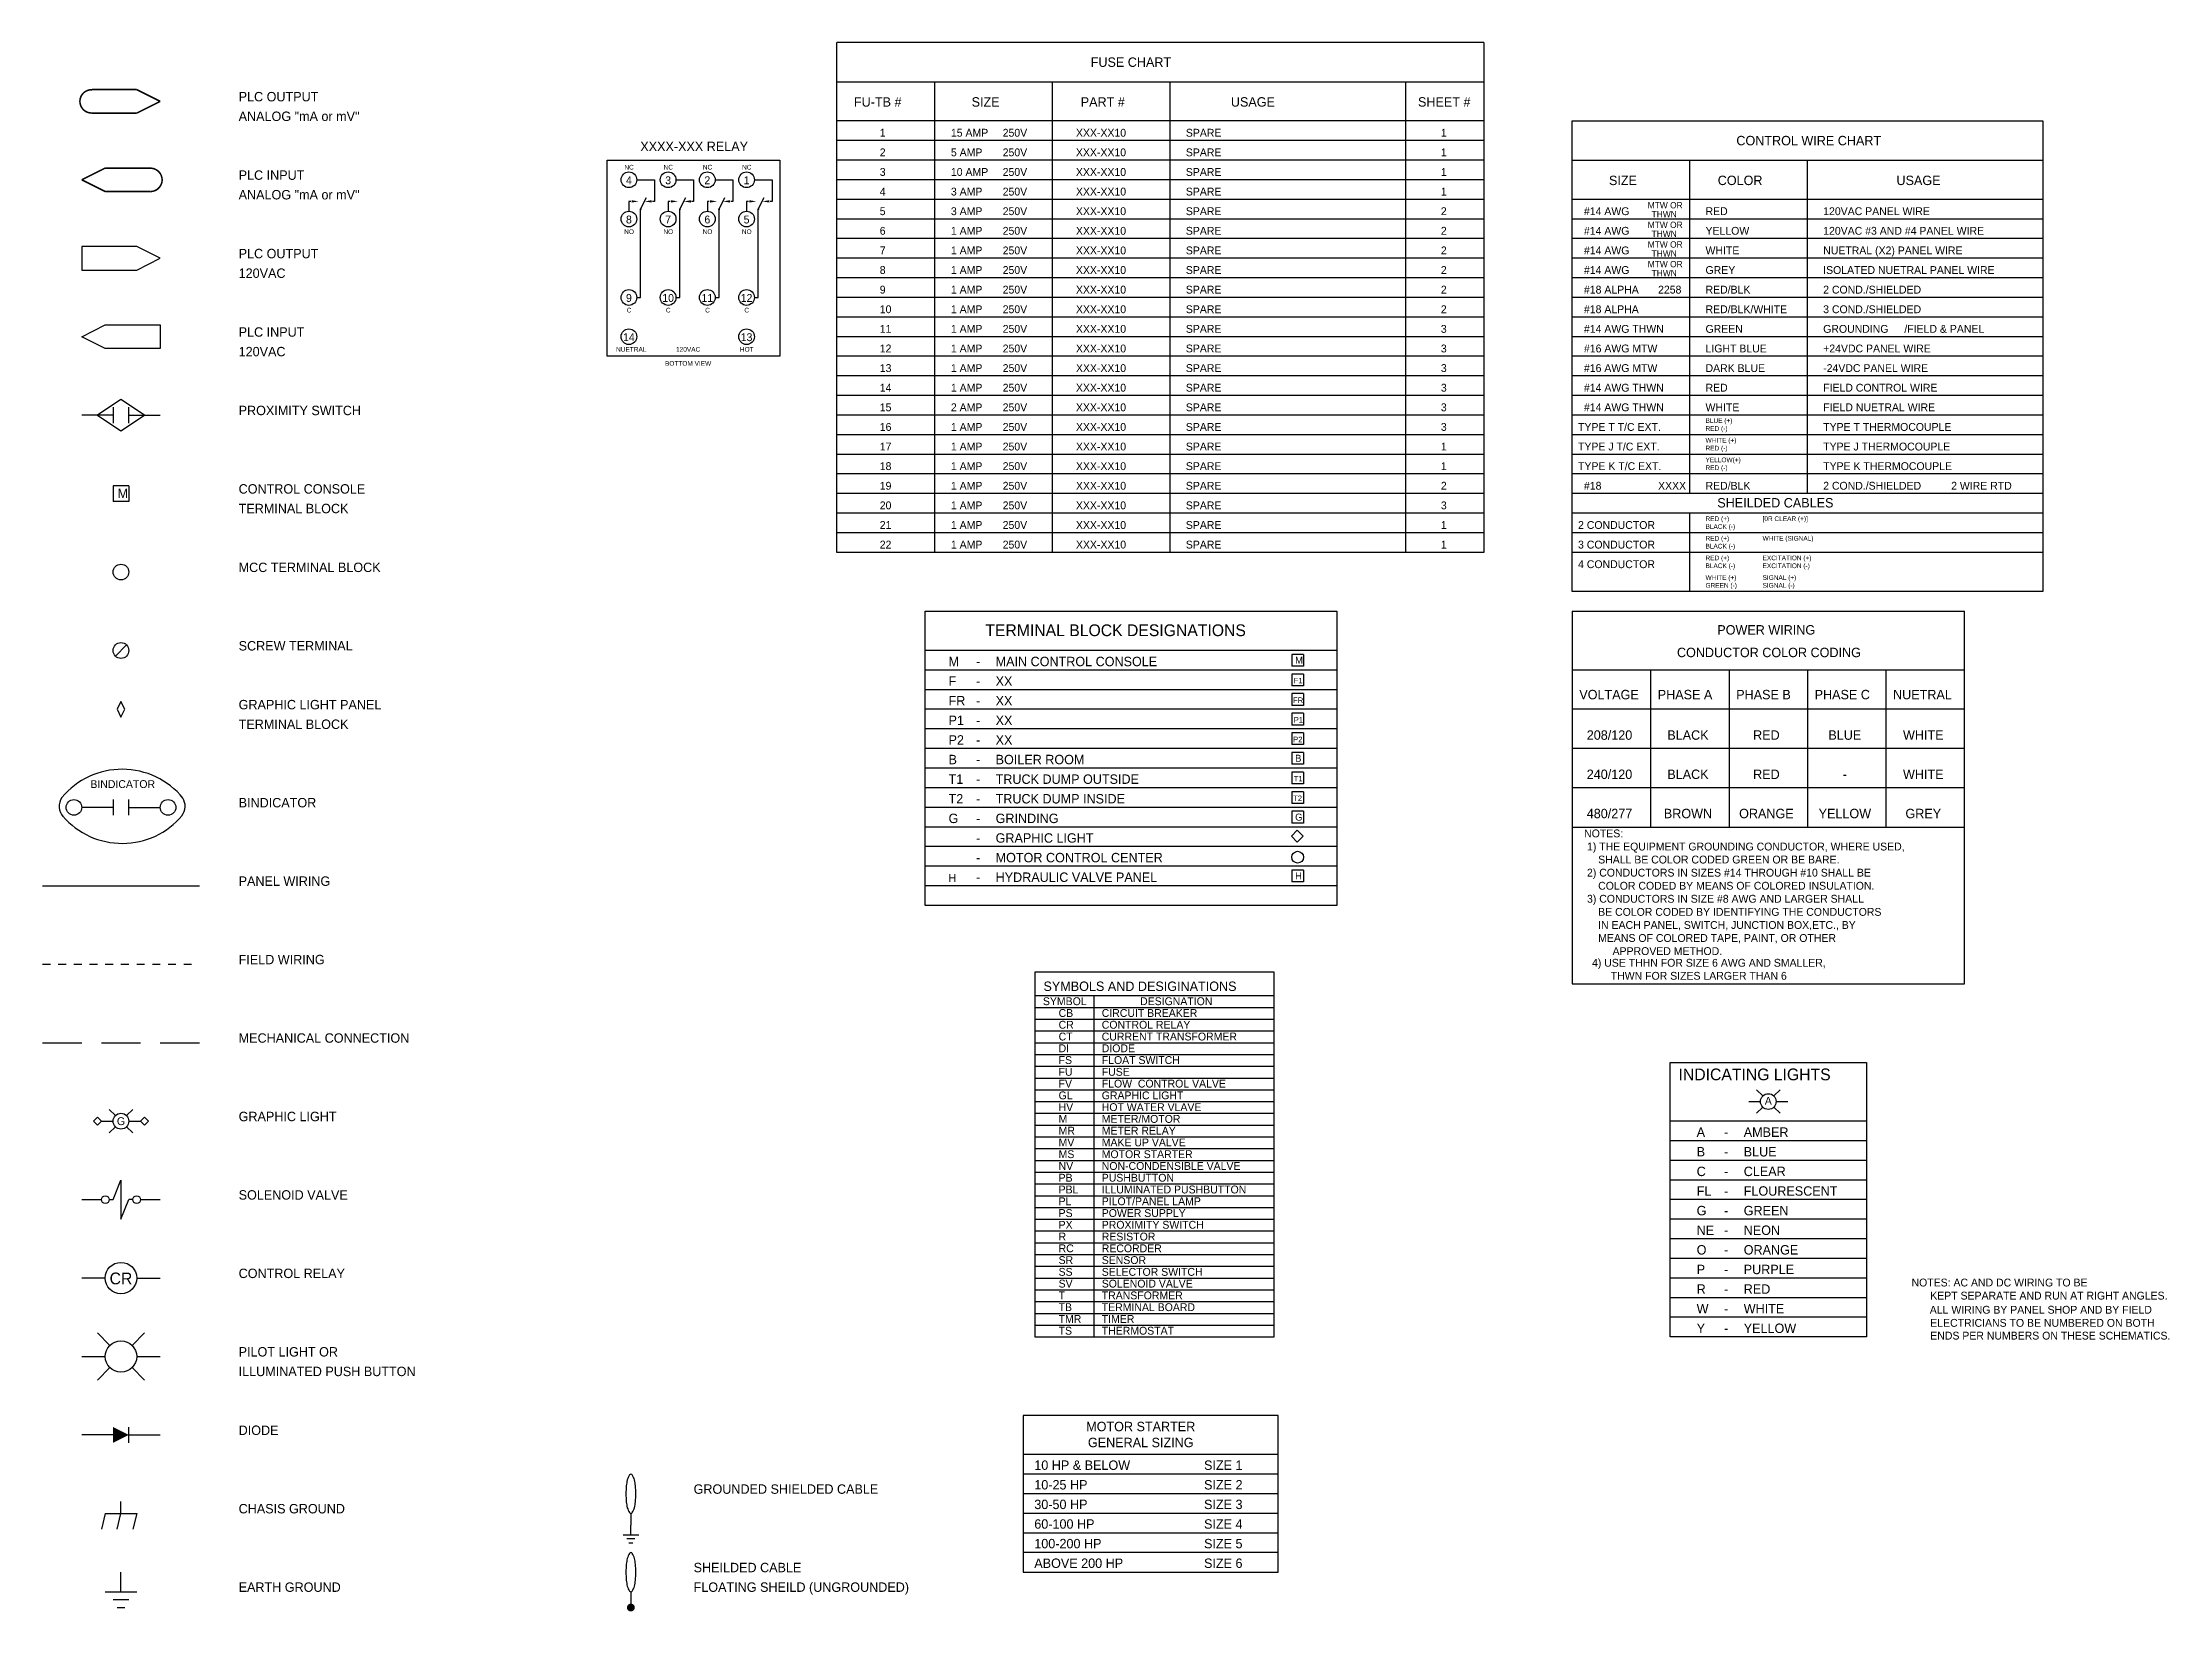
# Model space of a CAD drawing. Extents: x 3.5 to 30.6, y 0.5 to 20.5.
import ezdxf
from ezdxf.enums import TextEntityAlignment as Align

# ---------------------------------------------------------------- set-up
doc = ezdxf.new("R2010")
doc.units = 0
doc.header["$MEASUREMENT"] = 0
doc.linetypes.add('DASHED', pattern=[0.75, 0.5, -0.25])
doc.linetypes.add('FIELD', pattern=[0.4, 0.05, -0.05, 0.05, -0.05, 0.05, -0.05, 0.05, -0.05])
doc.layers.get('0').update_dxf_attribs({"color": 2, "linetype": 'CONTINUOUS'})
for name, color, linetype in [('1', 5, 'CONTINUOUS'), ('FIELD', 1, 'FIELD'), ('MECH', 1, 'DASHED'), ('RED', 1, 'CONTINUOUS'), ('TEXT', 7, 'CONTINUOUS'), ('TIE', 7, 'CONTINUOUS'), ('WIRE', 4, 'CONTINUOUS')]:
    doc.layers.add(name, color=color, linetype=linetype)

# ---------------------------------------------------------------- blocks, each defined once
blk = doc.blocks.new('TIE')
at = {"layer": 'TIE', "const_width": 0.05}
for points in [[(0.025, 0, 1), (-0.025, 0, 1)], [(-0.025, 0, 1), (0.025, 0, 1)]]:
    blk.add_lwpolyline(points, format="xyb", dxfattribs=at)
blk = doc.blocks.new('TBD', base_point=(4.25, 8.05))
at = {"layer": 'TEXT'}
for p, q in [((4.25, 8.15), (4.15, 8.05)), ((4.15, 8.05), (4.25, 7.95)), ((4.35, 8.05), (4.25, 8.15)), ((4.25, 7.95), (4.35, 8.05))]:
    blk.add_line(p, q, dxfattribs=at)

msp = doc.modelspace()

# ---------------------------------------------------------------- linework, layer by layer
at = {"color": 2}
for p, q in [((4.4, 15.75), (4, 15.75)), ((4.6, 15.75), (5, 15.75)), ((4.4, 10.75), (4, 10.75)), ((4.6, 10.75), (5, 10.75)), ((25.25, 7), (25.4, 7)), ((25.6, 7), (25.75, 7)), ((4, 5.75), (4.25, 5.75)), ((4.75, 5.75), (5, 5.75)), ((4.3, 4.75), (4, 4.75)), ((4.7, 4.75), (5, 4.75)), ((4, 3.75), (4.3, 3.75)), ((4.7, 3.75), (5, 3.75))]:
    msp.add_line(p, q, dxfattribs=at)
for p, q in [((4.25, 6.75), (4.4, 6.75)), ((4.6, 6.75), (4.75, 6.75))]:
    msp.add_line(p, q)
at = {"color": 3}
for p, q in [((4.5, 1.75), (4.5, 1.9)), ((11, 1.475), (11, 1.6)), ((4.5, 0.75), (4.5, 1))]:
    msp.add_line(p, q, dxfattribs=at)
at = {"color": 2}
msp.add_lwpolyline([(10.7, 19), (12.9, 19), (12.9, 16.5), (10.7, 16.5)], close=True, dxfattribs=at)
at = {"layer": '1', "color": 5}
for p, q in [((4.7, 17.9), (4, 17.9)), ((4, 17.9), (4, 17.6)), ((5, 17.75), (4.7, 17.9)), ((4.7, 17.6), (5, 17.75)), ((4, 17.6), (4.7, 17.6)), ((4.4, 15.85), (4.4, 15.65)), ((4.6, 15.65), (4.6, 15.85)), ((4.571, 12.821), (4.429, 12.679)), ((4.4, 10.85), (4.4, 10.65)), ((4.6, 10.65), (4.6, 10.85)), ((25.35, 7.15), (25.429, 7.071)), ((25.65, 7.15), (25.571, 7.071)), ((25.35, 6.85), (25.429, 6.929)), ((25.65, 6.85), (25.571, 6.929)), ((4.4, 5.75), (4.5, 6)), ((4.5, 6), (4.5, 5.5)), ((4.35, 5.75), (4.4, 5.75)), ((4.5, 5.5), (4.6, 5.75)), ((4.65, 5.75), (4.6, 5.75)), ((4.2, 4.05), (4.359, 3.891)), ((4.8, 4.05), (4.641, 3.891)), ((4.2, 3.45), (4.359, 3.609)), ((4.8, 3.45), (4.641, 3.609)), ((4.6, 2.65), (4.6, 2.85))]:
    msp.add_line(p, q, dxfattribs=at)
at = {"layer": '1'}
for p, q in [((4, 16.75), (4.3, 16.9)), ((4.3, 16.9), (5, 16.9)), ((5, 16.9), (5, 16.6)), ((4.3, 16.6), (4, 16.75)), ((5, 16.6), (4.3, 16.6)), ((4.5, 15.95), (4.2, 15.75)), ((4.2, 15.75), (4.5, 15.55)), ((4.8, 15.75), (4.5, 15.95)), ((4.5, 15.55), (4.8, 15.75)), ((4.6, 14.85), (4.4, 14.85)), ((4.4, 14.85), (4.4, 14.65)), ((4.6, 14.65), (4.4, 14.65)), ((4.6, 14.85), (4.6, 14.65)), ((19.575, 12.7), (19.425, 12.7)), ((19.425, 12.7), (19.425, 12.55)), ((19.575, 12.55), (19.425, 12.55)), ((19.575, 12.7), (19.575, 12.55)), ((19.425, 12.45), (19.425, 12.3)), ((19.575, 12.45), (19.425, 12.45)), ((19.575, 12.3), (19.425, 12.3)), ((19.575, 12.45), (19.575, 12.3)), ((19.425, 12.2), (19.425, 12.05)), ((19.575, 12.2), (19.425, 12.2)), ((19.575, 12.05), (19.425, 12.05)), ((19.425, 11.95), (19.425, 11.8)), ((19.575, 11.95), (19.425, 11.95)), ((19.575, 12.2), (19.575, 12.05)), ((19.575, 11.95), (19.575, 11.8)), ((19.575, 11.8), (19.425, 11.8)), ((19.425, 11.7), (19.425, 11.55)), ((19.575, 11.7), (19.425, 11.7)), ((19.575, 11.7), (19.575, 11.55)), ((19.575, 11.55), (19.425, 11.55)), ((19.425, 11.45), (19.425, 11.3)), ((19.575, 11.45), (19.425, 11.45)), ((19.575, 11.45), (19.575, 11.3)), ((19.575, 11.3), (19.425, 11.3)), ((19.425, 11.2), (19.425, 11.05)), ((19.575, 11.2), (19.425, 11.2)), ((19.575, 11.2), (19.575, 11.05)), ((19.575, 11.05), (19.425, 11.05)), ((19.425, 10.95), (19.425, 10.8)), ((19.575, 10.95), (19.425, 10.95)), ((19.575, 10.95), (19.575, 10.8)), ((19.575, 10.8), (19.425, 10.8)), ((19.425, 10.7), (19.425, 10.55)), ((19.575, 10.7), (19.425, 10.7)), ((19.575, 10.7), (19.575, 10.55)), ((19.575, 10.55), (19.425, 10.55)), ((19.425, 9.95), (19.425, 9.8)), ((19.575, 9.95), (19.425, 9.95)), ((19.575, 9.8), (19.425, 9.8)), ((19.575, 9.95), (19.575, 9.8)), ((3.5, 9.75), (5.5, 9.75)), ((4.35, 6.9), (4.429, 6.821)), ((4.65, 6.9), (4.571, 6.821)), ((4.35, 6.6), (4.429, 6.679)), ((4.65, 6.6), (4.571, 6.679)), ((11, 1.75), (11, 1.6)), ((11, 0.75), (11, 0.6))]:
    msp.add_line(p, q, dxfattribs=at)
at = {"layer": '1', "color": 2}
for p, q in [((4.4, 2.75), (4, 2.75)), ((4.6, 2.75), (5, 2.75))]:
    msp.add_line(p, q, dxfattribs=at)
at = {"layer": '1', "color": 3}
for p, q in [((4.3, 1.75), (4.25, 1.55)), ((4.3, 1.75), (4.7, 1.75)), ((4.45, 1.55), (4.5, 1.75)), ((4.7, 1.75), (4.65, 1.55)), ((10.9, 1.475), (11.1, 1.475)), ((11.05, 1.425), (10.95, 1.425)), ((10.975, 1.375), (11.025, 1.375)), ((4.3, 0.75), (4.7, 0.75)), ((4.6, 0.65), (4.4, 0.65)), ((4.45, 0.55), (4.55, 0.55))]:
    msp.add_line(p, q, dxfattribs=at)
at = {"layer": '1', "const_width": 0.02}
for points in [[(4.13, 19.898, 1.030387), (4.128, 19.602, 1.030387)], [(4.87, 18.898, -1.030387), (4.872, 18.601, -1.030387)]]:
    msp.add_lwpolyline(points, format="xyb", dxfattribs=at)
for points in [[(4.7, 19.9), (4.13, 19.9)], [(5, 19.75), (4.7, 19.9)], [(4.128, 19.6), (4.7, 19.6)], [(4.7, 19.6), (5, 19.75)], [(4, 18.75), (4.3, 18.9)], [(4.3, 18.6), (4, 18.75)], [(4.3, 18.9), (4.87, 18.9)], [(4.872, 18.6), (4.3, 18.6)]]:
    msp.add_lwpolyline(points, dxfattribs=at)
at = {"layer": '1', "color": 5}
msp.add_lwpolyline([(4.4, 2.751, 0.2, 0.0001, 0), (4.6, 2.751, 0.0001, 0.0001, 0)], format="xyseb", dxfattribs=at)
at = {"layer": '1'}
for points in [[(11, 2.25, 0.261188), (10.982, 2.24, 0.075336), (10.955, 2.177, 0.035903), (10.942, 2.103, 0.026142), (10.937, 2, 0.026142), (10.942, 1.897, 0.035903), (10.955, 1.823, 0.075336), (10.982, 1.76, 0.261188), (11, 1.75, 0.261188), (11.018, 1.76, 0.075336), (11.045, 1.823, 0.035903), (11.058, 1.897, 0.026142), (11.063, 2, 0.026142), (11.058, 2.103, 0.035903), (11.045, 2.177, 0.075336), (11.018, 2.24, 0.261188)], [(11, 1.25, 0.261188), (10.982, 1.24, 0.075336), (10.955, 1.177, 0.035903), (10.942, 1.103, 0.026142), (10.937, 1, 0.026142), (10.942, 0.897, 0.035903), (10.955, 0.823, 0.075336), (10.982, 0.76, 0.261188), (11, 0.75, 0.261188), (11.018, 0.76, 0.075336), (11.045, 0.823, 0.035903), (11.058, 0.897, 0.026142), (11.063, 1, 0.026142), (11.058, 1.103, 0.035903), (11.045, 1.177, 0.075336), (11.018, 1.24, 0.261188)]]:
    msp.add_lwpolyline(points, format="xyb", close=True, dxfattribs=at)
at = {"layer": '1', "color": 5}
for centre, radius in [((10.975, 18.75), 0.1), ((11.475, 18.75), 0.1), ((11.975, 18.75), 0.1), ((12.475, 18.75), 0.1), ((10.975, 18.25), 0.1), ((11.475, 18.25), 0.1), ((11.975, 18.25), 0.1), ((12.475, 18.25), 0.1), ((10.975, 17.25), 0.1), ((11.475, 17.25), 0.1), ((11.975, 17.25), 0.1), ((12.475, 17.25), 0.1), ((10.975, 16.75), 0.1), ((12.475, 16.75), 0.1), ((4.5, 13.75), 0.1), ((4.5, 12.75), 0.1), ((3.9, 10.75), 0.1), ((5.1, 10.75), 0.1), ((19.5, 10.115), 0.075), ((25.5, 7), 0.1), ((4.3, 5.75), 0.05), ((4.7, 5.75), 0.05), ((4.5, 4.75), 0.2), ((4.5, 3.75), 0.2)]:
    msp.add_circle(centre, radius, dxfattribs=at)
at = {"layer": '1'}
msp.add_circle((4.5, 6.75), 0.1, dxfattribs=at)
for centre, radius, start, end in [((4.515, 10.236), 1, 39.2678, 140.2024), ((3.91, 10.765), 0.198, 145.9272, 222.7685), ((5.12, 10.765), 0.198, 322.4865, 31.863), ((4.515, 11.291), 1, 220.913, 319.7831)]:
    msp.add_arc(centre, radius, start, end, dxfattribs=at)
at = {"layer": 'FIELD'}
msp.add_line((3.5, 8.75), (5.5, 8.75), dxfattribs=at)
at = {"layer": 'MECH'}
msp.add_line((3.5, 7.75), (5.5, 7.75), dxfattribs=at)
at = {"layer": 'RED'}
for p, q in [((11.075, 18.75), (11.3, 18.75)), ((11.3, 18.75), (11.3, 18.475)), ((11.575, 18.75), (11.8, 18.75)), ((11.8, 18.75), (11.8, 18.475)), ((12.075, 18.75), (12.3, 18.75)), ((12.3, 18.75), (12.3, 18.475)), ((12.575, 18.75), (12.8, 18.75)), ((12.8, 18.75), (12.8, 18.475)), ((11, 18.475), (10.975, 18.475)), ((10.975, 18.475), (10.975, 18.35)), ((11.125, 18.375), (11.2, 18.525)), ((11.3, 18.475), (11.275, 18.475)), ((11.475, 18.475), (11.475, 18.35)), ((11.5, 18.475), (11.475, 18.475)), ((11.625, 18.375), (11.7, 18.525)), ((11.8, 18.475), (11.775, 18.475)), ((11.975, 18.475), (11.975, 18.35)), ((12, 18.475), (11.975, 18.475)), ((12.125, 18.375), (12.2, 18.525)), ((12.3, 18.475), (12.275, 18.475)), ((12.475, 18.475), (12.475, 18.35)), ((12.5, 18.475), (12.475, 18.475)), ((12.625, 18.375), (12.7, 18.525)), ((12.8, 18.475), (12.775, 18.475)), ((11.125, 17.25), (11.125, 18.375)), ((11.625, 17.25), (11.625, 18.375)), ((12.125, 17.25), (12.125, 18.375)), ((12.625, 17.25), (12.625, 18.375)), ((11.075, 17.25), (11.125, 17.25)), ((11.575, 17.25), (11.625, 17.25)), ((12.075, 17.25), (12.125, 17.25)), ((12.575, 17.25), (12.625, 17.25))]:
    msp.add_line(p, q, dxfattribs=at)
for points in [[(11.01, 18.49), (11.01, 18.46), (11.1, 18.475)], [(11.265, 18.46), (11.265, 18.49), (11.175, 18.475)], [(11.51, 18.49), (11.51, 18.46), (11.6, 18.475)], [(11.765, 18.46), (11.765, 18.49), (11.675, 18.475)], [(12.01, 18.49), (12.01, 18.46), (12.1, 18.475)], [(12.265, 18.46), (12.265, 18.49), (12.175, 18.475)], [(12.51, 18.49), (12.51, 18.46), (12.6, 18.475)], [(12.765, 18.46), (12.765, 18.49), (12.675, 18.475)]]:
    msp.add_solid(points, dxfattribs=at)
at = {"layer": 'TEXT'}
for p, q in [((4.5, 12.1), (4.45, 12)), ((4.45, 12), (4.5, 11.9)), ((4.55, 12), (4.5, 12.1)), ((4.5, 11.9), (4.55, 12))]:
    msp.add_line(p, q, dxfattribs=at)
at = {"layer": 'WIRE'}
for p, q in [((13.625, 14), (13.625, 20.5)), ((21.875, 20.5), (13.625, 20.5)), ((21.875, 20.5), (21.875, 14)), ((13.625, 20), (21.875, 20)), ((14.875, 14), (14.875, 20)), ((16.375, 14), (16.375, 20)), ((17.875, 14), (17.875, 20)), ((20.875, 20), (20.875, 14)), ((21.875, 19.5), (13.625, 19.5)), ((23, 19), (23, 19.5)), ((23, 19.5), (29, 19.5)), ((29, 19.5), (29, 19)), ((21.875, 19.25), (13.625, 19.25)), ((21.875, 19), (13.625, 19)), ((23, 13.5), (23, 19)), ((23, 19), (29, 19)), ((24.5, 14.75), (24.5, 19)), ((26, 14.75), (26, 19)), ((29, 19), (29, 13.5)), ((21.875, 18.75), (13.625, 18.75)), ((21.875, 18.5), (13.625, 18.5)), ((29, 18.5), (23, 18.5)), ((21.875, 18.25), (13.625, 18.25)), ((29, 18.25), (23, 18.25)), ((21.875, 18), (13.625, 18)), ((29, 18), (23, 18)), ((21.875, 17.75), (13.625, 17.75)), ((29, 17.75), (23, 17.75)), ((21.875, 17.5), (13.625, 17.5)), ((29, 17.5), (23, 17.5)), ((21.875, 17.25), (13.625, 17.25)), ((29, 17.25), (23, 17.25)), ((21.875, 17), (13.625, 17)), ((29, 17), (23, 17)), ((21.875, 16.75), (13.625, 16.75)), ((29, 16.75), (23, 16.75)), ((21.875, 16.5), (13.625, 16.5)), ((29, 16.5), (23, 16.5)), ((21.875, 16.25), (13.625, 16.25)), ((21.875, 16), (13.625, 16)), ((29, 16.25), (23, 16.25)), ((29, 16), (23, 16)), ((21.875, 15.75), (13.625, 15.75)), ((29, 15.75), (23, 15.75)), ((21.875, 15.5), (13.625, 15.5)), ((29, 15.5), (23, 15.5)), ((21.875, 15.25), (13.625, 15.25)), ((29, 15.25), (23, 15.25)), ((29, 15.25), (23, 15.25)), ((21.875, 15), (13.625, 15)), ((29, 15), (23, 15)), ((21.875, 14.75), (13.625, 14.75)), ((29, 14.75), (23, 14.75)), ((21.875, 14.5), (13.625, 14.5)), ((29, 14.5), (23, 14.5)), ((24.5, 13.5), (24.5, 14.5)), ((21.875, 14.25), (13.625, 14.25)), ((29, 14.25), (23, 14.25)), ((21.875, 14), (13.625, 14)), ((29, 14), (23, 14)), ((29, 13.5), (23, 13.5)), ((14.75, 9.5), (14.75, 13.25)), ((14.75, 13.25), (20, 13.25)), ((20, 13.25), (20, 9.5)), ((23, 13.25), (23, 12.5)), ((23, 13.25), (28, 13.25)), ((28, 12.5), (28, 13.25)), ((20, 12.75), (14.75, 12.75)), ((20, 12.5), (14.75, 12.5)), ((23, 12.5), (23, 10.5)), ((28, 12.5), (23, 12.5)), ((24, 12.5), (24, 10.5)), ((25, 12.5), (25, 10.5)), ((26, 12.5), (26, 10.5)), ((27, 12.5), (27, 10.5)), ((28, 10.5), (28, 12.5)), ((20, 12.25), (14.75, 12.25)), ((20, 12), (14.75, 12)), ((28, 12), (23, 12)), ((20, 11.75), (14.75, 11.75)), ((20, 11.5), (14.75, 11.5)), ((28, 11.5), (23, 11.5)), ((20, 11.25), (14.75, 11.25)), ((20, 11), (14.75, 11)), ((28, 11), (23, 11)), ((20, 10.75), (14.75, 10.75)), ((20, 10.5), (14.75, 10.5)), ((23, 10.5), (28, 10.5)), ((23, 10.5), (23, 8.5)), ((28, 8.5), (28, 10.5)), ((20, 10.25), (14.75, 10.25)), ((20, 10), (14.75, 10)), ((20, 9.75), (14.75, 9.75)), ((20, 9.5), (14.75, 9.5)), ((16.15, 8.65), (16.15, 4)), ((19.2, 8.65), (16.15, 8.65)), ((19.2, 4), (19.2, 8.65)), ((23, 8.5), (28, 8.5)), ((16.15, 8.35), (19.2, 8.35)), ((16.15, 8.2), (19.2, 8.2)), ((16.9, 8.35), (16.9, 4)), ((16.15, 8.05), (19.2, 8.05)), ((16.15, 7.9), (19.2, 7.9)), ((16.15, 7.75), (19.2, 7.75)), ((16.15, 7.6), (19.2, 7.6)), ((16.15, 7.45), (19.2, 7.45)), ((24.25, 7.5), (26.75, 7.5)), ((24.25, 4), (24.25, 7.5)), ((26.75, 7.5), (26.75, 4)), ((16.15, 7.3), (19.2, 7.3)), ((16.15, 7.15), (19.2, 7.15)), ((16.15, 7), (19.2, 7)), ((16.15, 6.85), (19.2, 6.85)), ((16.15, 6.7), (19.2, 6.7)), ((16.15, 6.55), (19.2, 6.55)), ((26.75, 6.75), (24.25, 6.75)), ((16.15, 6.4), (19.2, 6.4)), ((16.15, 6.25), (19.2, 6.25)), ((26.75, 6.5), (24.25, 6.5)), ((26.75, 6.25), (24.25, 6.25)), ((16.15, 6.1), (19.2, 6.1)), ((26.75, 6), (24.25, 6)), ((16.15, 5.95), (19.2, 5.95)), ((16.15, 5.8), (19.2, 5.8)), ((26.75, 5.75), (24.25, 5.75)), ((16.15, 5.65), (19.2, 5.65)), ((16.15, 5.5), (19.2, 5.5)), ((26.75, 5.5), (24.25, 5.5)), ((16.15, 5.35), (19.2, 5.35)), ((16.15, 5.2), (19.2, 5.2)), ((26.75, 5.25), (24.25, 5.25)), ((16.15, 5.05), (19.2, 5.05)), ((16.15, 4.9), (19.2, 4.9)), ((26.75, 5), (24.25, 5)), ((16.15, 4.75), (19.2, 4.75)), ((26.75, 4.75), (24.25, 4.75)), ((16.15, 4.6), (19.2, 4.6)), ((16.15, 4.45), (19.2, 4.45)), ((26.75, 4.5), (24.25, 4.5)), ((16.15, 4.3), (19.2, 4.3)), ((16.15, 4.15), (19.2, 4.15)), ((26.75, 4.25), (24.25, 4.25)), ((16.15, 4), (19.2, 4)), ((26.75, 4), (24.25, 4)), ((16, 3), (16, 1)), ((19.25, 3), (16, 3)), ((19.25, 1), (19.25, 3)), ((19.25, 2.5), (16, 2.5)), ((19.25, 2.25), (16, 2.25)), ((19.25, 2), (16, 2)), ((19.25, 1.75), (16, 1.75)), ((19.25, 1.5), (16, 1.5)), ((19.25, 1.25), (16, 1.25)), ((16, 1), (19.25, 1))]:
    msp.add_line(p, q, dxfattribs=at)

# ---------------------------------------------------------------- block references
at = {"layer": '1', "xscale": 0.75, "yscale": 0.75, "zscale": 0.75}
msp.add_blockref('TBD', (19.495, 10.383), dxfattribs=at)
at = {"layer": '1', "color": 7, "xscale": 0.5, "yscale": 0.5, "zscale": 0.5}
for p in [(4.2, 6.75), (4.8, 6.75)]:
    msp.add_blockref('TBD', p, dxfattribs=at)
at = {"layer": '1'}
msp.add_blockref('TIE', (11, 0.55), dxfattribs=at)
at = {"layer": 'RED', "xscale": 0.25, "yscale": 0.25, "zscale": 0.25}
for p in [(11.125, 18.375), (11.625, 18.375), (12.125, 18.375), (12.625, 18.375)]:
    msp.add_blockref('TIE', p, dxfattribs=at)

# ---------------------------------------------------------------- texts
at = {"color": 1}
msp.add_text('XXXX-XXX RELAY', height=0.12, dxfattribs=at).set_placement((11.807, 19.116), align=Align.CENTER)
for s, height, p in [('NC', 0.06, (10.977, 18.881)), ('4', 0.1, (10.975, 18.694)), ('NC', 0.06, (11.477, 18.881)), ('3', 0.1, (11.475, 18.694)), ('NC', 0.06, (11.977, 18.881)), ('2', 0.1, (11.975, 18.694)), ('NC', 0.06, (12.477, 18.881)), ('1', 0.1, (12.475, 18.694)), ('8', 0.1, (10.975, 18.194)), ('7', 0.1, (11.475, 18.194)), ('6', 0.1, (11.975, 18.194)), ('5', 0.1, (12.475, 18.194)), ('NO', 0.06, (10.977, 18.059)), ('NO', 0.06, (11.477, 18.059)), ('NO', 0.06, (11.977, 18.059)), ('NO', 0.06, (12.477, 18.059)), ('9', 0.1, (10.975, 17.194)), ('C', 0.06, (10.977, 17.059)), ('10', 0.1, (11.475, 17.194)), ('C', 0.06, (11.477, 17.059)), ('11', 0.1, (11.975, 17.194)), ('C', 0.06, (11.977, 17.059)), ('12', 0.1, (12.475, 17.194)), ('C', 0.06, (12.477, 17.059)), ('NUETRAL', 0.06, (11.005, 16.559)), ('14', 0.1, (10.975, 16.694)), ('120VAC', 0.06, (11.73, 16.559)), ('HOT', 0.06, (12.477, 16.559)), ('13', 0.1, (12.475, 16.694)), ('BOTTOM VIEW', 0.06, (11.73, 16.38))]:
    msp.add_text(s, height=height).set_placement(p, align=Align.CENTER)
at = {"layer": '1', "color": 3}
for s, height, p in [('M', 0.12, (4.457, 14.692)), ('M', 0.09, (19.468, 12.581)), ('F1', 0.07, (19.451, 12.331)), ('FR', 0.07, (19.443, 12.081)), ('P1', 0.07, (19.451, 11.831)), ('P2', 0.07, (19.443, 11.581)), ('B', 0.09, (19.468, 11.331)), ('T1', 0.07, (19.451, 11.081)), ('T2', 0.07, (19.443, 10.831)), ('G', 0.09, (19.468, 10.581)), ('H', 0.09, (19.468, 9.831))]:
    msp.add_text(s, height=height, dxfattribs=at).set_placement(p)
at = {"layer": 'FIELD'}
for s, height, p in [('1', 0.1, (14.173, 19.3)), ('15 AMP', 0.1, (15.08, 19.3)), ('250V', 0.1, (15.74, 19.3)), ('XXX-XX10', 0.1, (16.674, 19.3)), ('SPARE', 0.1, (18.075, 19.3)), ('1', 0.1, (21.326, 19.3)), ('2', 0.1, (14.173, 19.05)), ('5 AMP', 0.1, (15.08, 19.05)), ('250V', 0.1, (15.74, 19.05)), ('XXX-XX10', 0.1, (16.674, 19.05)), ('SPARE', 0.1, (18.075, 19.05)), ('1', 0.1, (21.326, 19.05)), ('3', 0.1, (14.173, 18.8)), ('10 AMP', 0.1, (15.08, 18.8)), ('250V', 0.1, (15.74, 18.8)), ('XXX-XX10', 0.1, (16.674, 18.8)), ('SPARE', 0.1, (18.075, 18.8)), ('1', 0.1, (21.326, 18.8)), ('4', 0.1, (14.173, 18.55)), ('3 AMP', 0.1, (15.08, 18.55)), ('250V', 0.1, (15.74, 18.55)), ('XXX-XX10', 0.1, (16.674, 18.55)), ('SPARE', 0.1, (18.075, 18.55)), ('1', 0.1, (21.326, 18.55)), ('MTW OR', 0.08, (23.963, 18.386)), ('5', 0.1, (14.173, 18.3)), ('3 AMP', 0.1, (15.08, 18.3)), ('250V', 0.1, (15.74, 18.3)), ('XXX-XX10', 0.1, (16.674, 18.3)), ('SPARE', 0.1, (18.075, 18.3)), ('2', 0.1, (21.326, 18.3)), ('#14 AWG ', 0.1, (23.15, 18.3)), ('MTW OR', 0.08, (23.963, 18.136)), ('THWN', 0.08, (24.013, 18.271)), ('RED', 0.1, (24.7, 18.3)), ('120VAC PANEL WIRE', 0.1, (26.2, 18.3)), ('6', 0.1, (14.173, 18.05)), ('7', 0.1, (14.173, 17.8)), ('1 AMP', 0.1, (15.08, 18.05)), ('1 AMP', 0.1, (15.08, 17.8)), ('250V', 0.1, (15.74, 18.05)), ('250V', 0.1, (15.74, 17.8)), ('XXX-XX10', 0.1, (16.674, 18.05)), ('XXX-XX10', 0.1, (16.674, 17.8)), ('SPARE', 0.1, (18.075, 18.05)), ('SPARE', 0.1, (18.075, 17.8)), ('2', 0.1, (21.326, 18.05)), ('2', 0.1, (21.326, 17.8)), ('#14 AWG ', 0.1, (23.15, 18.05)), ('#14 AWG ', 0.1, (23.15, 17.8)), ('MTW OR', 0.08, (23.963, 17.886)), ('THWN', 0.08, (24.013, 18.021)), ('WHITE', 0.1, (24.7, 17.8)), ('YELLOW', 0.1, (24.7, 18.05)), ('120VAC #3 AND #4 PANEL WIRE', 0.1, (26.2, 18.05)), ('NUETRAL (X2) PANEL WIRE', 0.1, (26.2, 17.8)), ('8', 0.1, (14.173, 17.55)), ('1 AMP', 0.1, (15.08, 17.55)), ('250V', 0.1, (15.74, 17.55)), ('XXX-XX10', 0.1, (16.674, 17.55)), ('SPARE', 0.1, (18.075, 17.55)), ('2', 0.1, (21.326, 17.55)), ('#14 AWG ', 0.1, (23.15, 17.55)), ('MTW OR', 0.08, (23.963, 17.636)), ('THWN', 0.08, (24.013, 17.771)), ('GREY', 0.1, (24.7, 17.55)), ('ISOLATED NUETRAL PANEL WIRE', 0.1, (26.2, 17.55)), ('9', 0.1, (14.173, 17.3)), ('1 AMP', 0.1, (15.08, 17.3)), ('250V', 0.1, (15.74, 17.3)), ('XXX-XX10', 0.1, (16.674, 17.3)), ('SPARE', 0.1, (18.075, 17.3)), ('2', 0.1, (21.326, 17.3)), ('#18 ALPHA', 0.1, (23.15, 17.3)), ('THWN', 0.08, (24.013, 17.521)), ('2258', 0.1, (24.095, 17.3)), ('RED/BLK', 0.1, (24.7, 17.3)), ('2 COND./SHIELDED', 0.1, (26.2, 17.3)), ('10', 0.1, (14.173, 17.05)), ('1 AMP', 0.1, (15.08, 17.05)), ('250V', 0.1, (15.74, 17.05)), ('XXX-XX10', 0.1, (16.674, 17.05)), ('SPARE', 0.1, (18.075, 17.05)), ('2', 0.1, (21.326, 17.05)), ('#18 ALPHA', 0.1, (23.15, 17.05)), ('RED/BLK/WHITE', 0.1, (24.7, 17.05)), ('3 COND./SHIELDED', 0.1, (26.2, 17.05)), ('11', 0.1, (14.173, 16.8)), ('1 AMP', 0.1, (15.08, 16.8)), ('250V', 0.1, (15.74, 16.8)), ('XXX-XX10', 0.1, (16.674, 16.8)), ('SPARE', 0.1, (18.075, 16.8)), ('3', 0.1, (21.326, 16.8)), ('#14 AWG THWN', 0.1, (23.15, 16.8)), ('GREEN', 0.1, (24.7, 16.8)), ('GROUNDING', 0.1, (26.2, 16.8)), ('/FIELD & PANEL', 0.1, (27.235, 16.8)), ('12', 0.1, (14.173, 16.55)), ('1 AMP', 0.1, (15.08, 16.55)), ('250V', 0.1, (15.74, 16.55)), ('XXX-XX10', 0.1, (16.674, 16.55)), ('SPARE', 0.1, (18.075, 16.55)), ('3', 0.1, (21.326, 16.55)), ('#16 AWG MTW', 0.1, (23.15, 16.55)), ('LIGHT BLUE', 0.1, (24.7, 16.55)), ('+24VDC PANEL WIRE', 0.1, (26.2, 16.55)), ('13', 0.1, (14.173, 16.3)), ('1 AMP', 0.1, (15.08, 16.3)), ('250V', 0.1, (15.74, 16.3)), ('XXX-XX10', 0.1, (16.674, 16.3)), ('SPARE', 0.1, (18.075, 16.3)), ('3', 0.1, (21.326, 16.3)), ('#16 AWG MTW', 0.1, (23.15, 16.3)), ('DARK BLUE', 0.1, (24.7, 16.3)), ('-24VDC PANEL WIRE', 0.1, (26.2, 16.3)), ('14', 0.1, (14.173, 16.05)), ('1 AMP', 0.1, (15.08, 16.05)), ('250V', 0.1, (15.74, 16.05)), ('XXX-XX10', 0.1, (16.674, 16.05)), ('SPARE', 0.1, (18.075, 16.05)), ('3', 0.1, (21.326, 16.05)), ('#14 AWG THWN', 0.1, (23.15, 16.05)), ('RED', 0.1, (24.7, 16.05)), ('FIELD CONTROL WIRE', 0.1, (26.2, 16.05)), ('15', 0.1, (14.173, 15.8)), ('2 AMP', 0.1, (15.08, 15.8)), ('250V', 0.1, (15.74, 15.8)), ('XXX-XX10', 0.1, (16.674, 15.8)), ('SPARE', 0.1, (18.075, 15.8)), ('3', 0.1, (21.326, 15.8)), ('#14 AWG THWN', 0.1, (23.15, 15.8)), ('WHITE', 0.1, (24.7, 15.8)), ('FIELD NUETRAL WIRE', 0.1, (26.2, 15.8)), ('16', 0.1, (14.173, 15.55)), ('1 AMP', 0.1, (15.08, 15.55)), ('250V', 0.1, (15.74, 15.55)), ('XXX-XX10', 0.1, (16.674, 15.55)), ('SPARE', 0.1, (18.075, 15.55)), ('3', 0.1, (21.326, 15.55)), ('TYPE T T/C EXT.', 0.1, (23.075, 15.55)), ('WHITE (+)', 0.06, (24.7, 15.4)), ('BLUE (+)', 0.06, (24.7, 15.65)), ('RED (-)', 0.06, (24.7, 15.55)), ('TYPE T THERMOCOUPLE', 0.1, (26.2, 15.55)), ('17', 0.1, (14.173, 15.3)), ('1 AMP', 0.1, (15.08, 15.3)), ('250V', 0.1, (15.74, 15.3)), ('XXX-XX10', 0.1, (16.674, 15.3)), ('SPARE', 0.1, (18.075, 15.3)), ('1', 0.1, (21.326, 15.3)), ('TYPE J T/C EXT.', 0.1, (23.075, 15.3)), ('YELLOW(+)', 0.06, (24.7, 15.15)), ('RED (-)', 0.06, (24.7, 15.3)), ('TYPE J THERMOCOUPLE', 0.1, (26.2, 15.3)), ('18', 0.1, (14.173, 15.05)), ('1 AMP', 0.1, (15.08, 15.05)), ('250V', 0.1, (15.74, 15.05)), ('XXX-XX10', 0.1, (16.674, 15.05)), ('SPARE', 0.1, (18.075, 15.05)), ('1', 0.1, (21.326, 15.05)), ('TYPE K T/C EXT.', 0.1, (23.075, 15.05)), ('RED (-)', 0.06, (24.7, 15.05)), ('TYPE K THERMOCOUPLE', 0.1, (26.2, 15.05)), ('20', 0.1, (14.173, 14.55)), ('19', 0.1, (14.173, 14.8)), ('1 AMP', 0.1, (15.08, 14.8)), ('1 AMP', 0.1, (15.08, 14.55)), ('250V', 0.1, (15.74, 14.8)), ('250V', 0.1, (15.74, 14.55)), ('XXX-XX10', 0.1, (16.674, 14.8)), ('XXX-XX10', 0.1, (16.674, 14.55)), ('SPARE', 0.1, (18.075, 14.8)), ('SPARE', 0.1, (18.075, 14.55)), ('3', 0.1, (21.326, 14.55)), ('2', 0.1, (21.326, 14.8)), ('#18 ', 0.1, (23.15, 14.8)), ('XXXX', 0.1, (24.095, 14.8)), ('RED/BLK', 0.1, (24.7, 14.8)), ('2 COND./SHIELDED', 0.1, (26.2, 14.8)), ('2 WIRE RTD', 0.1, (27.831, 14.8)), ('21', 0.1, (14.173, 14.3)), ('1 AMP', 0.1, (15.08, 14.3)), ('250V', 0.1, (15.74, 14.3)), ('XXX-XX10', 0.1, (16.674, 14.3)), ('SPARE', 0.1, (18.075, 14.3)), ('1', 0.1, (21.326, 14.3)), ('2 CONDUCTOR', 0.1, (23.075, 14.3)), ('RED (+)', 0.06, (24.7, 14.4)), ('[0R CLEAR (+)]', 0.06, (25.427, 14.4)), ('22', 0.1, (14.173, 14.05)), ('1 AMP', 0.1, (15.08, 14.05)), ('250V', 0.1, (15.74, 14.05)), ('XXX-XX10', 0.1, (16.674, 14.05)), ('SPARE', 0.1, (18.075, 14.05)), ('1', 0.1, (21.326, 14.05)), ('3 CONDUCTOR', 0.1, (23.075, 14.05)), ('BLACK (-)', 0.06, (24.7, 14.3)), ('RED (+)', 0.06, (24.7, 14.15)), ('BLACK (-)', 0.06, (24.7, 14.05)), ('WHITE (SIGNAL)', 0.06, (25.427, 14.15)), ('4 CONDUCTOR', 0.1, (23.075, 13.8)), ('RED (+)', 0.06, (24.7, 13.9)), ('BLACK (-)', 0.06, (24.7, 13.8)), ('EXCITATION (+)', 0.06, (25.427, 13.9)), ('EXCITATION (-)', 0.06, (25.427, 13.8)), ('WHITE (+)', 0.06, (24.7, 13.65)), ('GREEN (-)', 0.06, (24.7, 13.55)), ('SIGNAL (+)', 0.06, (25.427, 13.65)), ('SIGNAL (-)', 0.06, (25.427, 13.55)), ('M', 0.12, (15.05, 12.55)), ('-', 0.12, (15.4, 12.55)), ('MAIN CONTROL CONSOLE', 0.12, (15.65, 12.55)), ('F', 0.12, (15.05, 12.3)), ('-', 0.12, (15.4, 12.3)), ('XX', 0.12, (15.65, 12.3)), ('FR', 0.12, (15.05, 12.05)), ('-', 0.12, (15.4, 12.05)), ('XX', 0.12, (15.65, 12.05)), ('P1', 0.12, (15.05, 11.8)), ('P2', 0.12, (15.05, 11.55)), ('-', 0.12, (15.4, 11.8)), ('-', 0.12, (15.4, 11.8)), ('XX', 0.12, (15.65, 11.8)), ('XX', 0.12, (15.65, 11.55)), ('B', 0.12, (15.05, 11.3)), ('-', 0.12, (15.4, 11.55)), ('BOILER ROOM', 0.12, (15.65, 11.3)), ('T1', 0.12, (15.05, 11.05)), ('-', 0.12, (15.4, 11.3)), ('TRUCK DUMP OUTSIDE', 0.12, (15.65, 11.05)), ('T2', 0.12, (15.05, 10.8)), ('-', 0.12, (15.4, 11.05)), ('-', 0.12, (15.4, 10.8)), ('TRUCK DUMP INSIDE', 0.12, (15.65, 10.8)), ('G', 0.12, (15.05, 10.55)), ('-', 0.12, (15.4, 10.55)), ('GRINDING', 0.12, (15.65, 10.55)), ('-', 0.12, (15.4, 10.3)), ('GRAPHIC LIGHT', 0.12, (15.65, 10.3)), ('-', 0.12, (15.4, 10.05)), ('MOTOR CONTROL CENTER', 0.12, (15.65, 10.05)), ('H', 0.1, (15.05, 9.8)), ('-', 0.12, (15.4, 9.8)), ('HYDRAULIC VALVE PANEL', 0.12, (15.65, 9.8)), ('SYMBOL', 0.1, (16.253, 8.229)), ('CB', 0.1, (16.453, 8.079)), ('CIRCUIT BREAKER', 0.1, (17.003, 8.079)), ('DESIGNATION', 0.1, (17.492, 8.229)), ('CR', 0.1, (16.453, 7.929)), ('CT', 0.1, (16.453, 7.779)), ('CONTROL RELAY', 0.1, (17.003, 7.929)), ('CURRENT TRANSFORMER', 0.1, (17.003, 7.779)), ('DI', 0.1, (16.453, 7.629)), ('DIODE', 0.1, (17.003, 7.629)), ('FS', 0.1, (16.453, 7.479)), ('FU', 0.1, (16.453, 7.329)), ('FLOAT SWITCH', 0.1, (17.003, 7.479)), ('FUSE', 0.1, (17.003, 7.329)), ('GL', 0.1, (16.453, 7.029)), ('FV', 0.1, (16.453, 7.179)), ('GRAPHIC LIGHT', 0.1, (17.003, 7.029)), ('FLOW  CONTROL VALVE', 0.1, (17.003, 7.179)), ('HV', 0.1, (16.453, 6.879)), ('M', 0.1, (16.453, 6.729)), ('HOT WATER VLAVE', 0.1, (17.003, 6.879)), ('METER/MOTOR', 0.1, (17.003, 6.729)), ('MR', 0.1, (16.453, 6.579)), ('MV', 0.1, (16.453, 6.429)), ('METER RELAY', 0.1, (17.003, 6.579)), ('MAKE UP VALVE', 0.1, (17.003, 6.429)), ('A', 0.12, (24.587, 6.55)), ('-', 0.12, (24.937, 6.55)), ('AMBER', 0.12, (25.187, 6.55)), ('MS', 0.1, (16.453, 6.279)), ('MOTOR STARTER', 0.1, (17.003, 6.279)), ('B', 0.12, (24.587, 6.3)), ('-', 0.12, (24.937, 6.3)), ('BLUE', 0.12, (25.187, 6.3)), ('NV', 0.1, (16.453, 6.129)), ('PB', 0.1, (16.453, 5.979)), ('NON-CONDENSIBLE VALVE', 0.1, (17.003, 6.129)), ('PUSHBUTTON', 0.1, (17.003, 5.979)), ('C', 0.12, (24.587, 6.05)), ('-', 0.12, (24.937, 6.05)), ('CLEAR', 0.12, (25.187, 6.05)), ('PBL', 0.1, (16.453, 5.829)), ('PL', 0.1, (16.453, 5.679)), ('PILOT/PANEL LAMP', 0.1, (17.003, 5.679)), ('ILLUMINATED PUSHBUTTON', 0.1, (17.003, 5.829)), ('FL', 0.12, (24.587, 5.8)), ('-', 0.12, (24.937, 5.8)), ('-', 0.12, (24.937, 5.8)), ('FLOURESCENT', 0.12, (25.187, 5.8)), ('PS', 0.1, (16.453, 5.529)), ('PX', 0.1, (16.453, 5.379)), ('POWER SUPPLY', 0.1, (17.003, 5.529)), ('PROXIMITY SWITCH', 0.1, (17.003, 5.379)), ('G', 0.12, (24.587, 5.55)), ('-', 0.12, (24.937, 5.55)), ('GREEN', 0.12, (25.187, 5.55)), ('R', 0.1, (16.453, 5.229)), ('RC', 0.1, (16.453, 5.079)), ('RESISTOR', 0.1, (17.003, 5.229)), ('RECORDER', 0.1, (17.003, 5.079)), ('O', 0.12, (24.587, 5.05)), ('NE', 0.12, (24.587, 5.3)), ('-', 0.12, (24.937, 5.3)), ('ORANGE', 0.12, (25.187, 5.05)), ('NEON', 0.12, (25.187, 5.3)), ('SR', 0.1, (16.453, 4.929)), ('SS', 0.1, (16.453, 4.779)), ('SENSOR', 0.1, (17.003, 4.929)), ('SELECTOR SWITCH', 0.1, (17.003, 4.779)), ('P', 0.12, (24.587, 4.8)), ('-', 0.12, (24.937, 5.05)), ('PURPLE', 0.12, (25.187, 4.8)), ('SV', 0.1, (16.453, 4.629)), ('SOLENOID VALVE', 0.1, (17.003, 4.629)), ('R', 0.12, (24.587, 4.55)), ('-', 0.12, (24.937, 4.8)), ('RED', 0.12, (25.187, 4.55)), ('T', 0.1, (16.453, 4.479)), ('TB', 0.1, (16.453, 4.329)), ('TRANSFORMER', 0.1, (17.003, 4.479)), ('TERMINAL BOARD', 0.1, (17.003, 4.329)), ('W', 0.12, (24.587, 4.3)), ('-', 0.12, (24.937, 4.55)), ('-', 0.12, (24.937, 4.3)), ('WHITE', 0.12, (25.187, 4.3)), ('TMR', 0.1, (16.453, 4.179)), ('TS', 0.1, (16.453, 4.029)), ('TIMER', 0.1, (17.003, 4.179)), ('THERMOSTAT', 0.1, (17.003, 4.029)), ('Y', 0.12, (24.587, 4.05)), ('-', 0.12, (24.937, 4.05)), ('YELLOW', 0.12, (25.187, 4.05)), ('10 HP & BELOW', 0.12, (16.143, 2.305)), ('10-25 HP', 0.12, (16.143, 2.055)), ('SIZE 1', 0.12, (18.307, 2.305)), ('SIZE 2', 0.12, (18.307, 2.055)), ('30-50 HP', 0.12, (16.143, 1.805)), ('SIZE 3', 0.12, (18.307, 1.805)), ('60-100 HP', 0.12, (16.143, 1.555)), ('SIZE 4', 0.12, (18.307, 1.555)), ('100-200 HP', 0.12, (16.143, 1.305)), ('SIZE 5', 0.12, (18.307, 1.305)), ('ABOVE 200 HP', 0.12, (16.143, 1.055)), ('SIZE 6', 0.12, (18.307, 1.055))]:
    msp.add_text(s, height=height, dxfattribs=at).set_placement(p)
for s, p in [('208/120', (23.476, 11.612)), ('BLACK', (24.476, 11.612)), ('RED', (25.476, 11.612)), ('BLUE', (26.476, 11.612)), ('WHITE', (27.476, 11.612)), ('240/120', (23.476, 11.112)), ('BLACK', (24.476, 11.112)), ('RED', (25.476, 11.112)), ('-', (26.476, 11.112)), ('WHITE', (27.476, 11.112)), ('480/277', (23.476, 10.612)), ('BROWN', (24.476, 10.612)), ('ORANGE', (25.476, 10.612)), ('YELLOW', (26.476, 10.612)), ('GREY', (27.476, 10.612))]:
    msp.add_text(s, height=0.12, dxfattribs=at).set_placement(p, align=Align.CENTER)
at = {"layer": 'TEXT'}
for s, height, p in [('FUSE CHART', 0.12, (17.375, 20.19)), ('PART #', 0.12, (17.016, 19.683)), ('USAGE', 0.12, (18.93, 19.683)), ('SHEET #', 0.12, (21.369, 19.683)), ('CONTROL WIRE CHART', 0.12, (26.016, 19.19)), ('COLOR', 0.12, (25.141, 18.683)), ('USAGE', 0.12, (27.415, 18.683)), ('A', 0.1, (25.5, 6.96)), ('G', 0.1, (4.5, 6.7)), ('CR', 0.15, (4.5, 4.67))]:
    msp.add_text(s, height=height, dxfattribs=at).set_placement(p, align=Align.CENTER)
for s, height, p in [('PLC OUTPUT', 0.12, (6, 19.75)), ('FU-TB #', 0.12, (13.844, 19.683)), ('SIZE', 0.12, (15.344, 19.683)), ('ANALOG "mA or mV"', 0.12, (6, 19.5)), ('PLC INPUT', 0.12, (6, 18.75)), ('SIZE', 0.12, (23.469, 18.683)), ('ANALOG "mA or mV"', 0.12, (6, 18.5)), ('PLC OUTPUT', 0.12, (6, 17.75)), ('120VAC', 0.12, (6, 17.5)), ('PLC INPUT', 0.12, (6, 16.75)), ('120VAC', 0.12, (6, 16.5)), ('PROXIMITY SWITCH', 0.12, (6, 15.75)), ('CONTROL CONSOLE', 0.12, (6, 14.75)), ('TERMINAL BLOCK', 0.12, (6, 14.5)), ('MCC TERMINAL BLOCK', 0.12, (6, 13.75)), ('TERMINAL BLOCK DESIGNATIONS', 0.15, (15.519, 12.933)), ('SCREW TERMINAL', 0.12, (6, 12.75)), ('VOLTAGE', 0.12, (23.091, 12.128)), ('PHASE A', 0.12, (24.091, 12.128)), ('PHASE B', 0.12, (25.091, 12.128)), ('PHASE C', 0.12, (26.091, 12.128)), ('NUETRAL', 0.12, (27.091, 12.128)), ('GRAPHIC LIGHT PANEL', 0.12, (6, 12)), ('TERMINAL BLOCK', 0.12, (6, 11.75)), ('BINDICATOR', 0.12, (6, 10.75)), ('NOTES:', 0.1, (23.152, 10.368)), ('PANEL WIRING', 0.12, (6, 9.75)), ('FIELD WIRING', 0.12, (6, 8.75)), ('MECHANICAL CONNECTION', 0.12, (6, 7.75)), ('INDICATING LIGHTS', 0.15, (24.356, 7.271)), ('GRAPHIC LIGHT', 0.12, (6, 6.75)), ('SOLENOID VALVE', 0.12, (6, 5.75)), ('CONTROL RELAY', 0.12, (6, 4.75)), ('PILOT LIGHT OR', 0.12, (6, 3.75)), ('ILLUMINATED PUSH BUTTON', 0.12, (6, 3.5)), ('DIODE', 0.12, (6, 2.75)), ('GROUNDED SHIELDED CABLE', 0.12, (11.8, 2)), ('CHASIS GROUND', 0.12, (6, 1.75)), ('SHEILDED CABLE', 0.12, (11.8, 1)), ('EARTH GROUND', 0.12, (6, 0.75)), ('FLOATING SHEILD (UNGROUNDED)', 0.12, (11.8, 0.75))]:
    msp.add_text(s, height=height, dxfattribs=at).set_placement(p)
at = {"layer": 'TEXT', "color": 7}
for s, p in [('SHEILDED CABLES', (24.85, 14.573)), ('POWER WIRING', (24.85, 12.953)), ('CONDUCTOR COLOR CODING', (24.336, 12.665)), ('SYMBOLS AND DESIGINATIONS', (16.26, 8.41))]:
    msp.add_text(s, height=0.12, dxfattribs=at).set_placement(p)
at = {"layer": 'TEXT'}
msp.add_text('BINDICATOR', height=0.1, dxfattribs=at).set_placement((4.522, 11.047), align=Align.MIDDLE)
at = {"layer": 'TEXT', "color": 1}
for s, p in [(' 1) THE EQUIPMENT GROUNDING CONDUCTOR, WHERE USED,', (23.152, 10.201)), ('   SHALL BE COLOR CODED GREEN OR BE BARE.', (23.22, 10.035)), (' 2) CONDUCTORS IN SIZES #14 THROUGH #10 SHALL BE', (23.152, 9.868)), ('   COLOR CODED BY MEANS OF COLORED INSULATION.', (23.22, 9.701)), (' 3) CONDUCTORS IN SIZE #8 AWG AND LARGER SHALL ', (23.152, 9.535)), ('   BE COLOR CODED BY IDENTIFYING THE CONDUCTORS ', (23.22, 9.368)), ('   IN EACH PANEL, SWITCH, JUNCTION BOX,ETC., BY', (23.22, 9.201)), ('   MEANS OF COLORED TAPE, PAINT, OR OTHER ', (23.22, 9.035)), ('APPROVED METHOD.', (23.515, 8.868)), ('4) USE THHN FOR SIZE 6 AWG AND SMALLER,', (23.253, 8.719)), ('THWN FOR SIZES LARGER THAN 6', (23.492, 8.553)), ('NOTES: AC AND DC WIRING TO BE', (27.326, 4.643)), ('ALL WIRING BY PANEL SHOP AND BY FIELD', (27.559, 4.296)), ('KEPT SEPARATE AND RUN AT RIGHT ANGLES.', (27.565, 4.476)), ('ELECTRICIANS TO BE NUMBERED ON BOTH', (27.565, 4.129)), ('ENDS PER NUMBERS ON THESE SCHEMATICS.', (27.565, 3.966))]:
    msp.add_text(s, height=0.1, dxfattribs=at).set_placement(p)
at = {"layer": 'TEXT', "color": 7}
for s, p in [('MOTOR STARTER', (17.5, 2.798)), ('GENERAL SIZING', (17.5, 2.594))]:
    msp.add_text(s, height=0.12, dxfattribs=at).set_placement(p, align=Align.CENTER)

doc.saveas('drawing.dxf')
